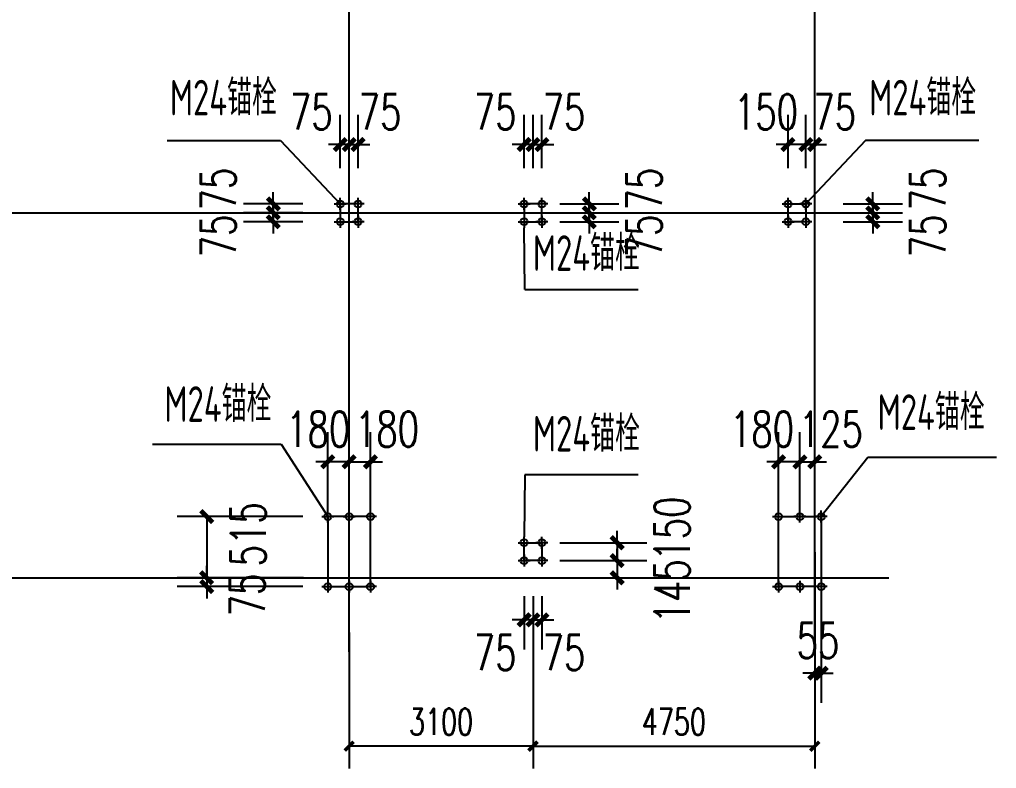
# Model space of a CAD drawing. Extents: x 180850 to 1399066, y 48356 to 327880.
# Drawn here: x 485269 to 501741, y 153289 to 165909 of the extents above; entities that cross this region are included whole.
import ezdxf
from ezdxf.enums import TextEntityAlignment as Align

# ---------------------------------------------------------------- set-up
doc = ezdxf.new("R2010")
doc.units = 0
doc.header["$LTSCALE"] = 1000
for name, color, linetype in [('AXIS', 3, 'Continuous'), ('DOTE', 1, 'Continuous'), ('TEXT', 7, 'Continuous')]:
    doc.layers.add(name, color=color, linetype=linetype)
doc.styles.add('_TCH_DIM_T3', font='SIMPLEX', dxfattribs={"width": 0.705882, "bigfont": 'GBCBIG'})
doc.styles.add('TSSD_Label', font='tssdeng.shx', dxfattribs={"width": 0.7, "bigfont": 'hztxt.shx'})
doc.dimstyles.new('_TCH_ARCH&&150', dxfattribs={"dimtxt": 446.25, "dimasz": 150, "dimexe": 375, "dimexo": 450, "dimgap": 189.375, "dimtad": 1, "dimdec": 0, "dimzin": 0, "dimdsep": 46, "dimtxsty": '_TCH_DIM_T3', "dimblk": 'ARCHTICK', "dimcen": 0.09, "dimclrd": 3, "dimclre": 3, "dimclrt": 7, "dimazin": 2, "dimtfac": 1, "dimtdec": 0, "dimtix": 1, "dimtmove": 2, "dimatfit": 3, "dimfxl": 1, "dimtolj": 1, "dimtzin": 0, "dimarcsym": 0})
doc.dimstyles.new('TCH-200-2', dxfattribs={"dimtxt": 595, "dimasz": 200, "dimexe": 500, "dimexo": 600, "dimgap": 252.5, "dimtad": 1, "dimdec": 0, "dimlfac": 0.5, "dimzin": 0, "dimdsep": 46, "dimtxsty": '_TCH_DIM_T3', "dimblk": 'ARCHTICK', "dimcen": 0.09, "dimclrd": 124, "dimclre": 124, "dimclrt": 7, "dimazin": 2, "dimtfac": 1, "dimtdec": 0, "dimtix": 1, "dimtmove": 2, "dimatfit": 3, "dimfxl": 1, "dimtolj": 1, "dimtzin": 0, "dimarcsym": 0})

# ---------------------------------------------------------------- blocks, each defined once
blk = doc.blocks.new('_ArchTick')
at = {"color": 0, "linetype": 'ByBlock', "const_width": 0.4}
blk.add_lwpolyline([(-0.5, -0.5), (0.5, 0.5)], dxfattribs=at)
blk = doc.blocks.new('*D798')
at = {"color": 124, "linetype": 'ByBlock', "lineweight": -2, "transparency": 16777216}
for p, q in [((488425, 156502), (488425, 156702)), ((490057, 156502), (487925, 156502)), ((488425, 156502), (488425, 156352)), ((490047, 156352), (487925, 156352)), ((488425, 156352), (488425, 156152))]:
    blk.add_line(p, q, dxfattribs=at)
at = {"layer": 'Defpoints', "color": 0, "linetype": 'ByBlock', "transparency": 16777216}
for p in [(490657, 156502), (488425, 156352), (490647, 156352)]:
    blk.add_point(p, dxfattribs=at)
at = {"color": 124, "linetype": 'ByBlock', "lineweight": -2, "transparency": 16777216, "xscale": 200, "yscale": 200, "zscale": 200}
for p, rotation in [((488425, 156502), 270), ((488425, 156352), 90)]:
    blk.add_blockref('_ArchTick', p, dxfattribs=dict(at, rotation=rotation))
at = {"color": 7, "linetype": 'ByBlock', "transparency": 16777216, "insert": (489110, 156210), "char_height": 595, "attachment_point": 5, "rotation": 90, "style": '_TCH_DIM_T3'}
blk.add_mtext('\\A1;75', dxfattribs=at)
blk = doc.blocks.new('*D799')
at = {"color": 124, "linetype": 'ByBlock', "lineweight": -2, "transparency": 16777216}
for p, q in [((490047, 157532), (487925, 157532)), ((488425, 157532), (488425, 156502)), ((490047, 156502), (487925, 156502))]:
    blk.add_line(p, q, dxfattribs=at)
at = {"layer": 'Defpoints', "color": 0, "linetype": 'ByBlock', "transparency": 16777216}
for p in [(490647, 157532), (488425, 156502), (490647, 156502)]:
    blk.add_point(p, dxfattribs=at)
at = {"color": 124, "linetype": 'ByBlock', "lineweight": -2, "transparency": 16777216, "xscale": 200, "yscale": 200, "zscale": 200}
for p, rotation in [((488425, 157532), 90), ((488425, 156502), 270)]:
    blk.add_blockref('_ArchTick', p, dxfattribs=dict(at, rotation=rotation))
at = {"color": 7, "linetype": 'ByBlock', "transparency": 16777216, "insert": (489124, 157233), "char_height": 595, "attachment_point": 5, "rotation": 90, "style": '_TCH_DIM_T3'}
blk.add_mtext('\\A1;515', dxfattribs=at)
blk = doc.blocks.new('*D800')
at = {"color": 124, "linetype": 'ByBlock', "lineweight": -2, "transparency": 16777216}
for p, q in [((490827, 157632), (490827, 158956)), ((491187, 157632), (491187, 158956)), ((490827, 158456), (490627, 158456)), ((490827, 158456), (491187, 158456)), ((491187, 158456), (491387, 158456))]:
    blk.add_line(p, q, dxfattribs=at)
at = {"layer": 'Defpoints', "color": 0, "linetype": 'ByBlock', "transparency": 16777216}
for p in [(491187, 158456), (490827, 157032), (491187, 157032)]:
    blk.add_point(p, dxfattribs=at)
at = {"color": 124, "linetype": 'ByBlock', "lineweight": -2, "transparency": 16777216, "xscale": 200, "yscale": 200, "zscale": 200}
blk.add_blockref('_ArchTick', (490827, 158456), dxfattribs=at)
at = {"color": 124, "linetype": 'ByBlock', "lineweight": -2, "transparency": 16777216, "xscale": 200, "yscale": 200, "zscale": 200, "rotation": 180}
blk.add_blockref('_ArchTick', (491187, 158456), dxfattribs=at)
at = {"color": 7, "linetype": 'ByBlock', "transparency": 16777216, "insert": (491465, 159006), "char_height": 595, "attachment_point": 5, "style": '_TCH_DIM_T3'}
blk.add_mtext('\\A1;180', dxfattribs=at)
blk = doc.blocks.new('*D801')
at = {"color": 124, "linetype": 'ByBlock', "lineweight": -2, "transparency": 16777216}
for p, q in [((490467, 157632), (490467, 158956)), ((490827, 157632), (490827, 158956)), ((490467, 158456), (490267, 158456)), ((490827, 158456), (490467, 158456)), ((490827, 158456), (491027, 158456))]:
    blk.add_line(p, q, dxfattribs=at)
at = {"layer": 'Defpoints', "color": 0, "linetype": 'ByBlock', "transparency": 16777216}
for p in [(490467, 158456), (490467, 157032), (490827, 157032)]:
    blk.add_point(p, dxfattribs=at)
at = {"color": 124, "linetype": 'ByBlock', "lineweight": -2, "transparency": 16777216, "xscale": 200, "yscale": 200, "zscale": 200}
blk.add_blockref('_ArchTick', (490467, 158456), dxfattribs=at)
at = {"color": 124, "linetype": 'ByBlock', "lineweight": -2, "transparency": 16777216, "xscale": 200, "yscale": 200, "zscale": 200, "rotation": 180}
blk.add_blockref('_ArchTick', (490827, 158456), dxfattribs=at)
at = {"color": 7, "linetype": 'ByBlock', "transparency": 16777216, "insert": (490305, 159006), "char_height": 595, "attachment_point": 5, "style": '_TCH_DIM_T3'}
blk.add_mtext('\\A1;180', dxfattribs=at)
blk = doc.blocks.new('*D796')
at = {"color": 124, "linetype": 'ByBlock', "lineweight": -2, "transparency": 16777216}
for p, q in [((498067, 157632), (498067, 158956)), ((498427, 157632), (498427, 158956)), ((498067, 158456), (497867, 158456)), ((498427, 158456), (498067, 158456)), ((498427, 158456), (498627, 158456))]:
    blk.add_line(p, q, dxfattribs=at)
at = {"layer": 'Defpoints', "color": 0, "linetype": 'ByBlock', "transparency": 16777216}
for p in [(498067, 158456), (498067, 157032), (498427, 157032)]:
    blk.add_point(p, dxfattribs=at)
at = {"color": 124, "linetype": 'ByBlock', "lineweight": -2, "transparency": 16777216, "xscale": 200, "yscale": 200, "zscale": 200}
blk.add_blockref('_ArchTick', (498067, 158456), dxfattribs=at)
at = {"color": 124, "linetype": 'ByBlock', "lineweight": -2, "transparency": 16777216, "xscale": 200, "yscale": 200, "zscale": 200, "rotation": 180}
blk.add_blockref('_ArchTick', (498427, 158456), dxfattribs=at)
at = {"color": 7, "linetype": 'ByBlock', "transparency": 16777216, "insert": (497789, 159006), "char_height": 595, "attachment_point": 5, "style": '_TCH_DIM_T3'}
blk.add_mtext('\\A1;180', dxfattribs=at)
blk = doc.blocks.new('*D797')
at = {"color": 124, "linetype": 'ByBlock', "lineweight": -2, "transparency": 16777216}
for p, q in [((498427, 157632), (498427, 158956)), ((498677, 157632), (498677, 158956)), ((498427, 158456), (498227, 158456)), ((498427, 158456), (498677, 158456)), ((498677, 158456), (498877, 158456))]:
    blk.add_line(p, q, dxfattribs=at)
at = {"layer": 'Defpoints', "color": 0, "linetype": 'ByBlock', "transparency": 16777216}
for p in [(498677, 158456), (498427, 157032), (498677, 157032)]:
    blk.add_point(p, dxfattribs=at)
at = {"color": 124, "linetype": 'ByBlock', "lineweight": -2, "transparency": 16777216, "xscale": 200, "yscale": 200, "zscale": 200}
blk.add_blockref('_ArchTick', (498427, 158456), dxfattribs=at)
at = {"color": 124, "linetype": 'ByBlock', "lineweight": -2, "transparency": 16777216, "xscale": 200, "yscale": 200, "zscale": 200, "rotation": 180}
blk.add_blockref('_ArchTick', (498677, 158456), dxfattribs=at)
at = {"color": 7, "linetype": 'ByBlock', "transparency": 16777216, "insert": (498949, 159006), "char_height": 595, "attachment_point": 5, "style": '_TCH_DIM_T3'}
blk.add_mtext('\\A1;125', dxfattribs=at)
blk = doc.blocks.new('*D945')
at = {"color": 124, "linetype": 'ByBlock', "lineweight": -2, "transparency": 16777216}
for p, q in [((498677, 156932), (498677, 154395)), ((498787, 156932), (498787, 154395)), ((498677, 154895), (498477, 154895)), ((498677, 154895), (498787, 154895)), ((498787, 154895), (498987, 154895))]:
    blk.add_line(p, q, dxfattribs=at)
at = {"layer": 'Defpoints', "color": 0, "linetype": 'ByBlock', "transparency": 16777216}
for p in [(498677, 157532), (498787, 157532), (498787, 154895)]:
    blk.add_point(p, dxfattribs=at)
at = {"color": 124, "linetype": 'ByBlock', "lineweight": -2, "transparency": 16777216, "xscale": 200, "yscale": 200, "zscale": 200}
blk.add_blockref('_ArchTick', (498677, 154895), dxfattribs=at)
at = {"color": 124, "linetype": 'ByBlock', "lineweight": -2, "transparency": 16777216, "xscale": 200, "yscale": 200, "zscale": 200, "rotation": 180}
blk.add_blockref('_ArchTick', (498787, 154895), dxfattribs=at)
at = {"color": 7, "linetype": 'ByBlock', "transparency": 16777216, "insert": (498732, 155445), "char_height": 595, "attachment_point": 5, "style": '_TCH_DIM_T3'}
blk.add_mtext('\\A1;55', dxfattribs=at)
blk = doc.blocks.new('*D1422')
at = {"color": 3, "lineweight": -2, "transparency": 16777216}
for p, q in [((493927, 155802), (493927, 153289)), ((490827, 155577), (490827, 153289)), ((493927, 153664), (490827, 153664))]:
    blk.add_line(p, q, dxfattribs=at)
at = {"layer": 'Defpoints', "color": 0, "transparency": 16777216}
for p in [(493927, 156252), (490827, 156027), (490827, 153664)]:
    blk.add_point(p, dxfattribs=at)
at = {"color": 3, "lineweight": -2, "transparency": 16777216, "xscale": 150, "yscale": 150, "zscale": 150}
for p, rotation in [((490827, 153664), 180.0000000066701), ((493927, 153664), 6.670104468753379e-09)]:
    blk.add_blockref('_ArchTick', p, dxfattribs=dict(at, rotation=rotation))
at = {"color": 7, "transparency": 16777216, "insert": (492377, 154076), "char_height": 446.2, "attachment_point": 5, "rotation": 0, "style": '_TCH_DIM_T3'}
blk.add_mtext('\\A1;3100', dxfattribs=at)
blk = doc.blocks.new('*D1423')
at = {"color": 3, "lineweight": -2, "transparency": 16777216}
for p, q in [((493927, 155802), (493927, 153289)), ((498677, 155802), (498677, 153289)), ((493927, 153664), (498677, 153664))]:
    blk.add_line(p, q, dxfattribs=at)
at = {"layer": 'Defpoints', "color": 0, "transparency": 16777216}
for p in [(493927, 156252), (498677, 156252), (498677, 153664)]:
    blk.add_point(p, dxfattribs=at)
at = {"color": 3, "lineweight": -2, "transparency": 16777216, "xscale": 150, "yscale": 150, "zscale": 150, "rotation": 180}
blk.add_blockref('_ArchTick', (493927, 153664), dxfattribs=at)
at = {"color": 3, "lineweight": -2, "transparency": 16777216, "xscale": 150, "yscale": 150, "zscale": 150}
blk.add_blockref('_ArchTick', (498677, 153664), dxfattribs=at)
at = {"color": 7, "transparency": 16777216, "insert": (496302, 154076), "char_height": 446.2, "attachment_point": 5, "style": '_TCH_DIM_T3'}
blk.add_mtext('\\A1;4750', dxfattribs=at)
blk = doc.blocks.new('*D1551')
at = {"color": 124, "linetype": 'ByBlock', "lineweight": -2, "transparency": 16777216}
for p, q in [((495345, 156792), (495345, 156992)), ((494377, 156792), (495845, 156792)), ((495345, 156792), (495345, 156502)), ((494377, 156502), (495845, 156502)), ((495345, 156502), (495345, 156302))]:
    blk.add_line(p, q, dxfattribs=at)
at = {"layer": 'Defpoints', "color": 0, "linetype": 'ByBlock', "transparency": 16777216}
for p in [(493777, 156792), (493777, 156502), (495345, 156502)]:
    blk.add_point(p, dxfattribs=at)
at = {"color": 124, "linetype": 'ByBlock', "lineweight": -2, "transparency": 16777216, "xscale": 200, "yscale": 200, "zscale": 200}
for p, rotation in [((495345, 156792), 270), ((495345, 156502), 90)]:
    blk.add_blockref('_ArchTick', p, dxfattribs=dict(at, rotation=rotation))
at = {"color": 7, "linetype": 'ByBlock', "transparency": 16777216, "insert": (496271, 156273), "char_height": 595, "attachment_point": 5, "rotation": 90, "style": '_TCH_DIM_T3'}
blk.add_mtext('\\A1;145', dxfattribs=at)
blk = doc.blocks.new('*D1552')
at = {"color": 124, "linetype": 'ByBlock', "lineweight": -2, "transparency": 16777216}
for p, q in [((495345, 157092), (495345, 157292)), ((494377, 157092), (495845, 157092)), ((495345, 157092), (495345, 156792)), ((494377, 156792), (495845, 156792)), ((495345, 156792), (495345, 156592))]:
    blk.add_line(p, q, dxfattribs=at)
at = {"layer": 'Defpoints', "color": 0, "linetype": 'ByBlock', "transparency": 16777216}
for p in [(493777, 157092), (493777, 156792), (495345, 156792)]:
    blk.add_point(p, dxfattribs=at)
at = {"color": 124, "linetype": 'ByBlock', "lineweight": -2, "transparency": 16777216, "xscale": 200, "yscale": 200, "zscale": 200}
for p, rotation in [((495345, 157092), 270), ((495345, 156792), 90)]:
    blk.add_blockref('_ArchTick', p, dxfattribs=dict(at, rotation=rotation))
at = {"color": 7, "linetype": 'ByBlock', "transparency": 16777216, "insert": (496271, 157331), "char_height": 595, "attachment_point": 5, "rotation": 90, "style": '_TCH_DIM_T3'}
blk.add_mtext('\\A1;150', dxfattribs=at)
blk = doc.blocks.new('*D1553')
at = {"color": 124, "linetype": 'ByBlock', "lineweight": -2, "transparency": 16777216}
for p, q in [((493777, 156192), (493777, 155292)), ((493927, 156192), (493927, 155292)), ((493777, 155792), (493577, 155792)), ((493927, 155792), (493777, 155792)), ((493927, 155792), (494127, 155792))]:
    blk.add_line(p, q, dxfattribs=at)
at = {"layer": 'Defpoints', "color": 0, "linetype": 'ByBlock', "transparency": 16777216}
for p in [(493777, 156792), (493927, 156792), (493777, 155792)]:
    blk.add_point(p, dxfattribs=at)
at = {"color": 124, "linetype": 'ByBlock', "lineweight": -2, "transparency": 16777216, "xscale": 200, "yscale": 200, "zscale": 200}
blk.add_blockref('_ArchTick', (493777, 155792), dxfattribs=at)
at = {"color": 124, "linetype": 'ByBlock', "lineweight": -2, "transparency": 16777216, "xscale": 200, "yscale": 200, "zscale": 200, "rotation": 180}
blk.add_blockref('_ArchTick', (493927, 155792), dxfattribs=at)
at = {"color": 7, "linetype": 'ByBlock', "transparency": 16777216, "insert": (493289, 155242), "char_height": 595, "attachment_point": 5, "style": '_TCH_DIM_T3'}
blk.add_mtext('\\A1;75', dxfattribs=at)
blk = doc.blocks.new('*D1554')
at = {"color": 124, "linetype": 'ByBlock', "lineweight": -2, "transparency": 16777216}
for p, q in [((493927, 156192), (493927, 155292)), ((494077, 156192), (494077, 155292)), ((493927, 155792), (493727, 155792)), ((493927, 155792), (494077, 155792)), ((494077, 155792), (494277, 155792))]:
    blk.add_line(p, q, dxfattribs=at)
at = {"layer": 'Defpoints', "color": 0, "linetype": 'ByBlock', "transparency": 16777216}
for p in [(493927, 156792), (494077, 156792), (494077, 155792)]:
    blk.add_point(p, dxfattribs=at)
at = {"color": 124, "linetype": 'ByBlock', "lineweight": -2, "transparency": 16777216, "xscale": 200, "yscale": 200, "zscale": 200}
blk.add_blockref('_ArchTick', (493927, 155792), dxfattribs=at)
at = {"color": 124, "linetype": 'ByBlock', "lineweight": -2, "transparency": 16777216, "xscale": 200, "yscale": 200, "zscale": 200, "rotation": 180}
blk.add_blockref('_ArchTick', (494077, 155792), dxfattribs=at)
at = {"color": 7, "linetype": 'ByBlock', "transparency": 16777216, "insert": (494449, 155242), "char_height": 595, "attachment_point": 5, "style": '_TCH_DIM_T3'}
blk.add_mtext('\\A1;75', dxfattribs=at)
blk = doc.blocks.new('*D1587')
at = {"color": 124, "linetype": 'ByBlock', "lineweight": -2, "transparency": 16777216}
for p, q in [((489548, 162802), (489548, 163002)), ((490047, 162802), (489048, 162802)), ((489548, 162802), (489548, 162652)), ((490047, 162652), (489048, 162652)), ((489548, 162652), (489548, 162452))]:
    blk.add_line(p, q, dxfattribs=at)
at = {"layer": 'Defpoints', "color": 0, "linetype": 'ByBlock', "transparency": 16777216}
for p in [(490647, 162802), (489548, 162652), (490647, 162652)]:
    blk.add_point(p, dxfattribs=at)
at = {"color": 124, "linetype": 'ByBlock', "lineweight": -2, "transparency": 16777216, "xscale": 200, "yscale": 200, "zscale": 200}
for p, rotation in [((489548, 162802), 270), ((489548, 162652), 90)]:
    blk.add_blockref('_ArchTick', p, dxfattribs=dict(at, rotation=rotation))
at = {"color": 7, "linetype": 'ByBlock', "transparency": 16777216, "insert": (488621, 163051), "char_height": 595, "attachment_point": 5, "rotation": 90, "style": '_TCH_DIM_T3'}
blk.add_mtext('\\A1;75', dxfattribs=at)
blk = doc.blocks.new('*D1588')
at = {"color": 124, "linetype": 'ByBlock', "lineweight": -2, "transparency": 16777216}
for p, q in [((489548, 162652), (489548, 162852)), ((490047, 162652), (489048, 162652)), ((489548, 162502), (489548, 162652)), ((490047, 162502), (489048, 162502)), ((489548, 162502), (489548, 162302))]:
    blk.add_line(p, q, dxfattribs=at)
at = {"layer": 'Defpoints', "color": 0, "linetype": 'ByBlock', "transparency": 16777216}
for p in [(489548, 162652), (490647, 162652), (490647, 162502)]:
    blk.add_point(p, dxfattribs=at)
at = {"color": 124, "linetype": 'ByBlock', "lineweight": -2, "transparency": 16777216, "xscale": 200, "yscale": 200, "zscale": 200}
for p, rotation in [((489548, 162652), 270), ((489548, 162502), 90)]:
    blk.add_blockref('_ArchTick', p, dxfattribs=dict(at, rotation=rotation))
at = {"color": 7, "linetype": 'ByBlock', "transparency": 16777216, "insert": (488621, 162263), "char_height": 595, "attachment_point": 5, "rotation": 90, "style": '_TCH_DIM_T3'}
blk.add_mtext('\\A1;75', dxfattribs=at)
blk = doc.blocks.new('*D1589')
at = {"color": 124, "linetype": 'ByBlock', "lineweight": -2, "transparency": 16777216}
for p, q in [((490677, 163402), (490677, 164302)), ((490827, 163402), (490827, 164302)), ((490677, 163802), (490477, 163802)), ((490827, 163802), (490677, 163802)), ((490827, 163802), (491027, 163802))]:
    blk.add_line(p, q, dxfattribs=at)
at = {"layer": 'Defpoints', "color": 0, "linetype": 'ByBlock', "transparency": 16777216}
for p in [(490677, 163802), (490677, 162802), (490827, 162802)]:
    blk.add_point(p, dxfattribs=at)
at = {"color": 124, "linetype": 'ByBlock', "lineweight": -2, "transparency": 16777216, "xscale": 200, "yscale": 200, "zscale": 200}
blk.add_blockref('_ArchTick', (490677, 163802), dxfattribs=at)
at = {"color": 124, "linetype": 'ByBlock', "lineweight": -2, "transparency": 16777216, "xscale": 200, "yscale": 200, "zscale": 200, "rotation": 180}
blk.add_blockref('_ArchTick', (490827, 163802), dxfattribs=at)
at = {"color": 7, "linetype": 'ByBlock', "transparency": 16777216, "insert": (490189, 164352), "char_height": 595, "attachment_point": 5, "style": '_TCH_DIM_T3'}
blk.add_mtext('\\A1;75', dxfattribs=at)
blk = doc.blocks.new('*D1590')
at = {"color": 124, "linetype": 'ByBlock', "lineweight": -2, "transparency": 16777216}
for p, q in [((490827, 163402), (490827, 164302)), ((490977, 163402), (490977, 164302)), ((490827, 163802), (490627, 163802)), ((490827, 163802), (490977, 163802)), ((490977, 163802), (491177, 163802))]:
    blk.add_line(p, q, dxfattribs=at)
at = {"layer": 'Defpoints', "color": 0, "linetype": 'ByBlock', "transparency": 16777216}
for p in [(490977, 163802), (490827, 162802), (490977, 162802)]:
    blk.add_point(p, dxfattribs=at)
at = {"color": 124, "linetype": 'ByBlock', "lineweight": -2, "transparency": 16777216, "xscale": 200, "yscale": 200, "zscale": 200}
blk.add_blockref('_ArchTick', (490827, 163802), dxfattribs=at)
at = {"color": 124, "linetype": 'ByBlock', "lineweight": -2, "transparency": 16777216, "xscale": 200, "yscale": 200, "zscale": 200, "rotation": 180}
blk.add_blockref('_ArchTick', (490977, 163802), dxfattribs=at)
at = {"color": 7, "linetype": 'ByBlock', "transparency": 16777216, "insert": (491349, 164352), "char_height": 595, "attachment_point": 5, "style": '_TCH_DIM_T3'}
blk.add_mtext('\\A1;75', dxfattribs=at)
blk = doc.blocks.new('*D1591')
at = {"color": 124, "linetype": 'ByBlock', "lineweight": -2, "transparency": 16777216}
for p, q in [((494876, 162802), (494876, 163002)), ((494377, 162802), (495376, 162802)), ((494876, 162802), (494876, 162652)), ((494377, 162652), (495376, 162652)), ((494876, 162652), (494876, 162452))]:
    blk.add_line(p, q, dxfattribs=at)
at = {"layer": 'Defpoints', "color": 0, "linetype": 'ByBlock', "transparency": 16777216}
for p in [(493777, 162802), (493777, 162652), (494876, 162652)]:
    blk.add_point(p, dxfattribs=at)
at = {"color": 124, "linetype": 'ByBlock', "lineweight": -2, "transparency": 16777216, "xscale": 200, "yscale": 200, "zscale": 200}
for p, rotation in [((494876, 162802), 270), ((494876, 162652), 90)]:
    blk.add_blockref('_ArchTick', p, dxfattribs=dict(at, rotation=rotation))
at = {"color": 7, "linetype": 'ByBlock', "transparency": 16777216, "insert": (495803, 163051), "char_height": 595, "attachment_point": 5, "rotation": 90, "style": '_TCH_DIM_T3'}
blk.add_mtext('\\A1;75', dxfattribs=at)
blk = doc.blocks.new('*D1592')
at = {"color": 124, "linetype": 'ByBlock', "lineweight": -2, "transparency": 16777216}
for p, q in [((494876, 162652), (494876, 162852)), ((494377, 162652), (495376, 162652)), ((494876, 162502), (494876, 162652)), ((494377, 162502), (495376, 162502)), ((494876, 162502), (494876, 162302))]:
    blk.add_line(p, q, dxfattribs=at)
at = {"layer": 'Defpoints', "color": 0, "linetype": 'ByBlock', "transparency": 16777216}
for p in [(493777, 162652), (494876, 162652), (493777, 162502)]:
    blk.add_point(p, dxfattribs=at)
at = {"color": 124, "linetype": 'ByBlock', "lineweight": -2, "transparency": 16777216, "xscale": 200, "yscale": 200, "zscale": 200}
for p, rotation in [((494876, 162652), 270), ((494876, 162502), 90)]:
    blk.add_blockref('_ArchTick', p, dxfattribs=dict(at, rotation=rotation))
at = {"color": 7, "linetype": 'ByBlock', "transparency": 16777216, "insert": (495803, 162263), "char_height": 595, "attachment_point": 5, "rotation": 90, "style": '_TCH_DIM_T3'}
blk.add_mtext('\\A1;75', dxfattribs=at)
blk = doc.blocks.new('*D1593')
at = {"color": 124, "linetype": 'ByBlock', "lineweight": -2, "transparency": 16777216}
for p, q in [((493777, 163402), (493777, 164302)), ((493927, 163402), (493927, 164302)), ((493777, 163802), (493577, 163802)), ((493927, 163802), (493777, 163802)), ((493927, 163802), (494127, 163802))]:
    blk.add_line(p, q, dxfattribs=at)
at = {"layer": 'Defpoints', "color": 0, "linetype": 'ByBlock', "transparency": 16777216}
for p in [(493777, 163802), (493777, 162802), (493927, 162802)]:
    blk.add_point(p, dxfattribs=at)
at = {"color": 124, "linetype": 'ByBlock', "lineweight": -2, "transparency": 16777216, "xscale": 200, "yscale": 200, "zscale": 200}
blk.add_blockref('_ArchTick', (493777, 163802), dxfattribs=at)
at = {"color": 124, "linetype": 'ByBlock', "lineweight": -2, "transparency": 16777216, "xscale": 200, "yscale": 200, "zscale": 200, "rotation": 180}
blk.add_blockref('_ArchTick', (493927, 163802), dxfattribs=at)
at = {"color": 7, "linetype": 'ByBlock', "transparency": 16777216, "insert": (493289, 164352), "char_height": 595, "attachment_point": 5, "style": '_TCH_DIM_T3'}
blk.add_mtext('\\A1;75', dxfattribs=at)
blk = doc.blocks.new('*D1594')
at = {"color": 124, "linetype": 'ByBlock', "lineweight": -2, "transparency": 16777216}
for p, q in [((493927, 163402), (493927, 164302)), ((494077, 163402), (494077, 164302)), ((493927, 163802), (493727, 163802)), ((493927, 163802), (494077, 163802)), ((494077, 163802), (494277, 163802))]:
    blk.add_line(p, q, dxfattribs=at)
at = {"layer": 'Defpoints', "color": 0, "linetype": 'ByBlock', "transparency": 16777216}
for p in [(494077, 163802), (493927, 162802), (494077, 162802)]:
    blk.add_point(p, dxfattribs=at)
at = {"color": 124, "linetype": 'ByBlock', "lineweight": -2, "transparency": 16777216, "xscale": 200, "yscale": 200, "zscale": 200}
blk.add_blockref('_ArchTick', (493927, 163802), dxfattribs=at)
at = {"color": 124, "linetype": 'ByBlock', "lineweight": -2, "transparency": 16777216, "xscale": 200, "yscale": 200, "zscale": 200, "rotation": 180}
blk.add_blockref('_ArchTick', (494077, 163802), dxfattribs=at)
at = {"color": 7, "linetype": 'ByBlock', "transparency": 16777216, "insert": (494449, 164352), "char_height": 595, "attachment_point": 5, "style": '_TCH_DIM_T3'}
blk.add_mtext('\\A1;75', dxfattribs=at)
blk = doc.blocks.new('*D1595')
at = {"color": 124, "linetype": 'ByBlock', "lineweight": -2, "transparency": 16777216}
for p, q in [((499656, 162802), (499656, 163002)), ((499157, 162802), (500156, 162802)), ((499656, 162802), (499656, 162652)), ((499157, 162652), (500156, 162652)), ((499656, 162652), (499656, 162452))]:
    blk.add_line(p, q, dxfattribs=at)
at = {"layer": 'Defpoints', "color": 0, "linetype": 'ByBlock', "transparency": 16777216}
for p in [(498557, 162802), (498557, 162652), (499656, 162652)]:
    blk.add_point(p, dxfattribs=at)
at = {"color": 124, "linetype": 'ByBlock', "lineweight": -2, "transparency": 16777216, "xscale": 200, "yscale": 200, "zscale": 200}
for p, rotation in [((499656, 162802), 270), ((499656, 162652), 90)]:
    blk.add_blockref('_ArchTick', p, dxfattribs=dict(at, rotation=rotation))
at = {"color": 7, "linetype": 'ByBlock', "transparency": 16777216, "insert": (500583, 163051), "char_height": 595, "attachment_point": 5, "rotation": 90, "style": '_TCH_DIM_T3'}
blk.add_mtext('\\A1;75', dxfattribs=at)
blk = doc.blocks.new('*D1596')
at = {"color": 124, "linetype": 'ByBlock', "lineweight": -2, "transparency": 16777216}
for p, q in [((499656, 162652), (499656, 162852)), ((499157, 162652), (500156, 162652)), ((499656, 162502), (499656, 162652)), ((499157, 162502), (500156, 162502)), ((499656, 162502), (499656, 162302))]:
    blk.add_line(p, q, dxfattribs=at)
at = {"layer": 'Defpoints', "color": 0, "linetype": 'ByBlock', "transparency": 16777216}
for p in [(498557, 162652), (499656, 162652), (498557, 162502)]:
    blk.add_point(p, dxfattribs=at)
at = {"color": 124, "linetype": 'ByBlock', "lineweight": -2, "transparency": 16777216, "xscale": 200, "yscale": 200, "zscale": 200}
for p, rotation in [((499656, 162652), 270), ((499656, 162502), 90)]:
    blk.add_blockref('_ArchTick', p, dxfattribs=dict(at, rotation=rotation))
at = {"color": 7, "linetype": 'ByBlock', "transparency": 16777216, "insert": (500583, 162263), "char_height": 595, "attachment_point": 5, "rotation": 90, "style": '_TCH_DIM_T3'}
blk.add_mtext('\\A1;75', dxfattribs=at)
blk = doc.blocks.new('*D1597')
at = {"color": 124, "linetype": 'ByBlock', "lineweight": -2, "transparency": 16777216}
for p, q in [((498527, 163402), (498527, 164302)), ((498677, 163402), (498677, 164302)), ((498527, 163802), (498327, 163802)), ((498677, 163802), (498527, 163802)), ((498677, 163802), (498877, 163802))]:
    blk.add_line(p, q, dxfattribs=at)
at = {"layer": 'Defpoints', "color": 0, "linetype": 'ByBlock', "transparency": 16777216}
for p in [(498527, 163802), (498527, 162802), (498677, 162802)]:
    blk.add_point(p, dxfattribs=at)
at = {"color": 124, "linetype": 'ByBlock', "lineweight": -2, "transparency": 16777216, "xscale": 200, "yscale": 200, "zscale": 200}
blk.add_blockref('_ArchTick', (498527, 163802), dxfattribs=at)
at = {"color": 124, "linetype": 'ByBlock', "lineweight": -2, "transparency": 16777216, "xscale": 200, "yscale": 200, "zscale": 200, "rotation": 180}
blk.add_blockref('_ArchTick', (498677, 163802), dxfattribs=at)
at = {"color": 7, "linetype": 'ByBlock', "transparency": 16777216, "insert": (499015, 164352), "char_height": 595, "attachment_point": 5, "style": '_TCH_DIM_T3'}
blk.add_mtext('\\A1;75', dxfattribs=at)
blk = doc.blocks.new('*D1598')
at = {"color": 124, "linetype": 'ByBlock', "lineweight": -2, "transparency": 16777216}
for p, q in [((498227, 163402), (498227, 164302)), ((498527, 163402), (498527, 164302)), ((498227, 163802), (498027, 163802)), ((498527, 163802), (498227, 163802)), ((498527, 163802), (498727, 163802))]:
    blk.add_line(p, q, dxfattribs=at)
at = {"layer": 'Defpoints', "color": 0, "linetype": 'ByBlock', "transparency": 16777216}
for p in [(498227, 163802), (498227, 162802), (498527, 162802)]:
    blk.add_point(p, dxfattribs=at)
at = {"color": 124, "linetype": 'ByBlock', "lineweight": -2, "transparency": 16777216, "xscale": 200, "yscale": 200, "zscale": 200}
blk.add_blockref('_ArchTick', (498227, 163802), dxfattribs=at)
at = {"color": 124, "linetype": 'ByBlock', "lineweight": -2, "transparency": 16777216, "xscale": 200, "yscale": 200, "zscale": 200, "rotation": 180}
blk.add_blockref('_ArchTick', (498527, 163802), dxfattribs=at)
at = {"color": 7, "linetype": 'ByBlock', "transparency": 16777216, "insert": (497855, 164352), "char_height": 595, "attachment_point": 5, "style": '_TCH_DIM_T3'}
blk.add_mtext('\\A1;150', dxfattribs=at)

msp = doc.modelspace()

# ---------------------------------------------------------------- linework, layer by layer
for centre in [(490677, 162802.06), (490977, 162802.06), (493777, 162802.06), (494077, 162802.06), (498227, 162802.06), (498527, 162802.06), (490677, 162502.06), (490977, 162502.06), (493777, 162502.06), (494077, 162502.06), (498227, 162502.06), (498527, 162502.06), (490467, 157532.06), (490827, 157532.06), (491187, 157532.06), (498067, 157532.06), (498427, 157532.06), (498787, 157532.06), (493777, 157092.06), (494077, 157092.06), (493777, 156792.06), (494077, 156792.06), (490467, 156352.06), (490827, 156352.06), (491187, 156352.06), (498067, 156352.06), (498427, 156352.06), (498787, 156352.06)]:
    msp.add_circle(centre, 58.52)
at = {"layer": 'AXIS'}
for p, q in [((487759.44, 163871.01), (489670, 163871.01)), ((489670, 163871.01), (490677, 162802.06)), ((499534, 163871.01), (498527, 162802.06)), ((501444.56, 163871.01), (499534, 163871.01)), ((490576.33, 162802.06), (490777.67, 162802.06)), ((490677, 162701.39), (490677, 162902.73)), ((491077.67, 162802.06), (490876.33, 162802.06)), ((490977, 162701.39), (490977, 162902.73)), ((493676.33, 162802.06), (493877.67, 162802.06)), ((493777, 162701.39), (493777, 162902.73)), ((494177.67, 162802.06), (493976.33, 162802.06)), ((494077, 162701.39), (494077, 162902.73)), ((498126.33, 162802.06), (498327.67, 162802.06)), ((498227, 162701.39), (498227, 162902.73)), ((498627.67, 162802.06), (498426.33, 162802.06)), ((498527, 162701.39), (498527, 162902.73)), ((490677, 162602.73), (490677, 162401.39)), ((490977, 162602.73), (490977, 162401.39)), ((493777, 162602.73), (493777, 162401.39)), ((494077, 162602.73), (494077, 162401.39)), ((498227, 162602.73), (498227, 162401.39)), ((498527, 162602.73), (498527, 162401.39)), ((490576.33, 162502.06), (490777.67, 162502.06)), ((491077.67, 162502.06), (490876.33, 162502.06)), ((493676.33, 162502.06), (493877.67, 162502.06)), ((494177.67, 162502.06), (493976.33, 162502.06)), ((498126.33, 162502.06), (498327.67, 162502.06)), ((498627.67, 162502.06), (498426.33, 162502.06)), ((493787.74, 161357.62), (493777, 162401.39)), ((495698.31, 161356.62), (493787.75, 161356.62)), ((487512.71, 158755.4), (489682.61, 158755.4)), ((489682.61, 158755.4), (490467, 157532.06)), ((499571.39, 158530.98), (498787, 157532.06)), ((501741.29, 158530.98), (499571.39, 158530.98)), ((493787.74, 158236.5), (493777, 157192.73)), ((495698.31, 158237.5), (493787.75, 158237.5)), ((490366.33, 157532.06), (490567.67, 157532.06)), ((490467, 157431.39), (490467, 157632.73)), ((490726.33, 157532.06), (490927.67, 157532.06)), ((490827, 157431.39), (490827, 157632.73)), ((491287.67, 157532.06), (491106.33, 157532.06)), ((491187, 157431.39), (491187, 157632.73)), ((497966.33, 157532.06), (498147.67, 157532.06)), ((498067, 157431.39), (498067, 157632.73)), ((498527.67, 157532.06), (498326.33, 157532.06)), ((498427, 157431.39), (498427, 157632.73)), ((498887.67, 157532.06), (498686.33, 157532.06)), ((498787, 157431.39), (498787, 157632.73)), ((493777, 156991.39), (493777, 157192.73)), ((494077, 156991.39), (494077, 157192.73)), ((493676.33, 157092.06), (493877.67, 157092.06)), ((494177.67, 157092.06), (493976.33, 157092.06)), ((493777, 156892.73), (493777, 156691.39)), ((494077, 156892.73), (494077, 156691.39)), ((493676.33, 156792.06), (493877.67, 156792.06)), ((494177.67, 156792.06), (493976.33, 156792.06)), ((490366.33, 156352.06), (490567.67, 156352.06)), ((490467, 156452.73), (490467, 156251.39)), ((490726.33, 156352.06), (490927.67, 156352.06)), ((490827, 156452.73), (490827, 156251.39)), ((491287.67, 156352.06), (491106.33, 156352.06)), ((491187, 156452.73), (491187, 156251.39)), ((497966.33, 156352.06), (498147.67, 156352.06)), ((498067, 156452.73), (498067, 156251.39)), ((498527.67, 156352.06), (498326.33, 156352.06)), ((498427, 156452.73), (498427, 156251.39)), ((498887.67, 156352.06), (498686.33, 156352.06)), ((498787, 156452.73), (498787, 156251.39))]:
    msp.add_line(p, q, dxfattribs=at)
at = {"layer": 'DOTE'}
for p, q in [((490827, 155252.06), (490827, 208452.06)), ((498677, 155252.06), (498677, 208452.06)), ((447927, 162652.06), (499927, 162652.06)), ((447927, 156502.06), (499927, 156502.06))]:
    msp.add_line(p, q, dxfattribs=at)
for points in [[(490977, 162802.06), (490677, 162802.06), (490677, 162502.06), (490977, 162502.06)], [(494077, 162802.06), (493777, 162802.06), (493777, 162502.06), (494077, 162502.06)], [(498227, 162802.06), (498527, 162802.06), (498527, 162502.06), (498227, 162502.06)], [(490467, 156352.06), (491187, 156352.06), (491187, 157532.06), (490467, 157532.06)], [(498787, 156352.06), (498067, 156352.06), (498067, 157532.06), (498787, 157532.06)], [(494077, 156792.06), (493777, 156792.06), (493777, 157092.06), (494077, 157092.06)]]:
    msp.add_lwpolyline(points, close=True, dxfattribs=at)

# ---------------------------------------------------------------- texts
at = {"layer": 'TEXT', "style": 'TSSD_Label', "width": 0.7}
for p in [(488706.59, 164113.28), (500497.41, 164113.28), (494827.3, 161493.64), (488614.23, 158949.06), (500639.77, 158813.06), (494827.3, 158449.56)]:
    msp.add_text('M24锚栓', height=600, dxfattribs=at).set_placement(p, align=Align.BOTTOM_CENTER)

# ---------------------------------------------------------------- dimensions: what is measured, and where the dimension line sits
at = {"linetype": 'ByBlock'}
for base, p1, p2, angle, picture, middle in [((490677, 163802.28), (490827, 162802.06), (490677, 162802.06), 180, '*D1589', (490188.79, 164352.28)), ((493777, 163802.28), (493927, 162802.06), (493777, 162802.06), 180, '*D1593', (493288.8, 164352.28)), ((498227, 163802.28), (498527, 162802.06), (498227, 162802.06), 180, '*D1598', (497855.34, 164352.28)), ((489547.82, 162652.06), (490647, 162802.06), (490647, 162652.06), 90, '*D1587', (488621.47, 163051.06)), ((494876.18, 162652.06), (493777, 162802.06), (493777, 162652.06), 90, '*D1591', (495802.54, 163051.06)), ((499656.18, 162652.06), (498557, 162802.06), (498557, 162652.06), 90, '*D1595', (500582.54, 163051.06)), ((489547.82, 162652.06), (490647, 162502.06), (490647, 162652.06), 270, '*D1588', (488621.47, 162263.37)), ((494876.18, 162652.06), (493777, 162502.06), (493777, 162652.06), 270, '*D1592', (495802.54, 162263.37)), ((499656.18, 162652.06), (498557, 162502.06), (498557, 162652.06), 270, '*D1596', (500582.54, 162263.37)), ((490467, 158456.1), (490827, 157032.06), (490467, 157032.06), 180, '*D801', (490305.34, 159006.1)), ((498067, 158456.1), (498427, 157032.06), (498067, 157032.06), 180, '*D796', (497788.79, 159006.1)), ((495345.02, 156792.06), (493777, 157092.06), (493777, 156792.06), 90, '*D1552', (496271.38, 157330.75)), ((488424.86, 156502.06), (490647, 157532.06), (490647, 156502.06), 90, '*D799', (489124.34, 157232.54)), ((495345.02, 156502.06), (493777, 156792.06), (493777, 156502.06), 270, '*D1551', (496271.38, 156272.85)), ((488424.86, 156352.06), (490657, 156502.06), (490647, 156352.06), 270, '*D798', (489110.21, 156209.54)), ((493777, 155791.84), (493927, 156792.06), (493777, 156792.06), 180, '*D1553', (493288.8, 155241.84))]:
    dim = msp.add_linear_dim(base=base, p1=p1, p2=p2, angle=angle, dimstyle='TCH-200-2', dxfattribs=at)
    dim.commit()
    dim.dimension.update_dxf_attribs({"geometry": picture, "text_midpoint": middle, "dimtype": 160})
for base, p1, p2, picture, middle in [((490977, 163802.28), (490827, 162802.06), (490977, 162802.06), '*D1590', (491348.66, 164352.28)), ((494077, 163802.28), (493927, 162802.06), (494077, 162802.06), '*D1594', (494448.66, 164352.28)), ((498527, 163802.28), (498677, 162802.06), (498527, 162802.06), '*D1597', (499015.21, 164352.28)), ((491187, 158456.1), (490827, 157032.06), (491187, 157032.06), '*D800', (491465.21, 159006.1)), ((498677, 158456.1), (498427, 157032.06), (498677, 157032.06), '*D797', (498948.66, 159006.1)), ((494077, 155791.84), (493927, 156792.06), (494077, 156792.06), '*D1554', (494448.66, 155241.84))]:
    dim = msp.add_linear_dim(base=base, p1=p1, p2=p2, dimstyle='TCH-200-2', dxfattribs=at)
    dim.commit()
    dim.dimension.update_dxf_attribs({"geometry": picture, "text_midpoint": middle, "dimtype": 160})
dim = msp.add_linear_dim(base=(498787, 154894.56), p1=(498677, 157532.06), p2=(498787, 157532.06), dimstyle='TCH-200-2', dxfattribs=at)
dim.commit()
dim.dimension.update_dxf_attribs({"geometry": '*D945', "text_midpoint": (498732, 155444.56)})
for base, p2, angle, picture, middle in [((490827, 153663.56), (490827, 156027.32), 180, '*D1422', (492377, 154076.06)), ((498677, 153663.56), (498677, 156252.06), 360, '*D1423', (496302, 154076.06))]:
    dim = msp.add_linear_dim(base=base, p1=(493927, 156252.06), p2=p2, angle=angle, dimstyle='_TCH_ARCH&&150')
    dim.commit()
    dim.dimension.update_dxf_attribs({"geometry": picture, "text_midpoint": middle})

doc.saveas('drawing.dxf')
